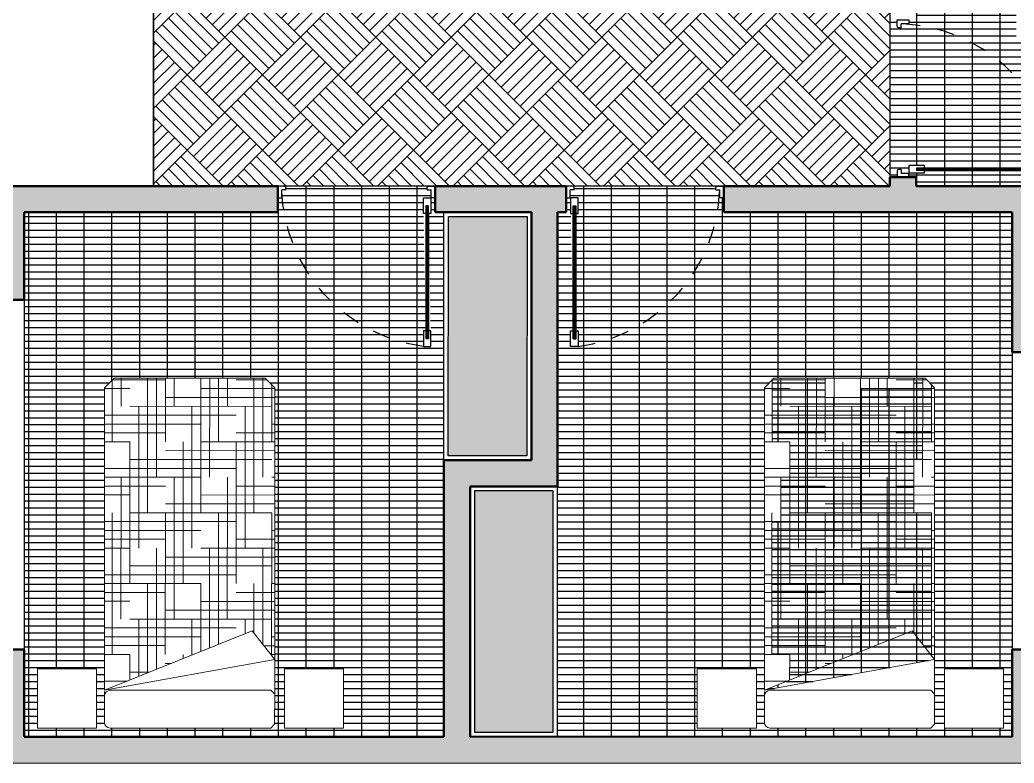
# Model space of a CAD drawing. Header units: millimetres. Extents: x 2999.9 to 3041.9, y 869.6 to 906.3.
# Drawn here: x 3029.94 to 3035.63, y 884.7 to 888.95 of the extents above; entities that cross this region are included whole.
import ezdxf

# ---------------------------------------------------------------- set-up
doc = ezdxf.new("R2010")
doc.units = ezdxf.units.MM
doc.linetypes.add('DASHED2', pattern=[9.524999999999999, 6.349999999999999, -3.174999999999999])
for name, color, linetype in [('1 proyeccion', 253, 'DASHED2'), ('1 puerta 0009', 242, 'Continuous'), ('1 puerta 002', 7, 'Continuous'), ('puerta madera', 36, 'Continuous')]:
    doc.layers.add(name, color=color, linetype=linetype)
for name, color, linetype, lineweight in [('MOBILARIO', 7, 'Continuous', 13), ('mori', 166, 'Continuous', 30), ('MOVI', 7, 'Continuous', 9)]:
    doc.layers.add(name, color=color, linetype=linetype, lineweight=lineweight)
pattern_1 = [(0, (947.1944488642794, -227.7860141260489), (0, 0.0396875), []), (90, (947.1944488642794, -227.7860141260489), (-0.15875, 9.720633968232116e-18), [])]

# ---------------------------------------------------------------- blocks, each defined once
blk = doc.blocks.new('p .9')
at = {"layer": '1 puerta 0009'}
h = blk.add_hatch(dxfattribs=at)
h.set_pattern_fill('_USER', color=256, scale=0.004900000000000695, angle=45, style=0, pattern_type=0)
h.set_pattern_definition([(45, (0, 0), (-0.003464823227814575, 0.003464823227814575), [])])
h.paths.add_polyline_path([(1148.931286090467, 219.5094544321555), (1148.931286090467, 219.4644544321555), (1148.947036090467, 219.4644544321555), (1148.947036090467, 220.2249544321555), (1148.931286090467, 220.2249544321555), (1148.931286090467, 220.1799544321555)])
at = {"layer": '1 proyeccion', "ltscale": 0.005}
blk.add_arc((1149.046976302932, 219.3390173053029), 0.939858524007304, 97.90072527958472, 177.8391649934628, dxfattribs=at)
at = {"layer": '1 puerta 002'}
for p, q in [((1148.931286090467, 220.1799544321555), (1148.931286090467, 220.2249544321555)), ((1148.947036090467, 220.2249544321555), (1148.931286090467, 220.2249544321555)), ((1148.085286090467, 219.4194544321554), (1148.107786090467, 219.4194544321554)), ((1148.085286090467, 219.3519544321555), (1148.085286090467, 219.4194544321554)), ((1148.107786090467, 219.4194544321554), (1148.107786090467, 219.3744544321555)), ((1148.130286090467, 219.3744544321555), (1148.107786090467, 219.3744544321555)), ((1148.130286090467, 219.3744544321555), (1148.130286090467, 219.3609544321554)), ((1148.940286090467, 219.3744544321555), (1148.940286090467, 219.3609544321554)), ((1148.940286090467, 219.3744544321555), (1148.962786090467, 219.3744544321555)), ((1148.985286090467, 219.4194544321554), (1148.962786090467, 219.4194544321554)), ((1148.962786090467, 219.4194544321554), (1148.962786090467, 219.3744544321555)), ((1148.985286090467, 219.3519544321555), (1148.985286090467, 219.4194544321554)), ((1148.121286090467, 219.3519544321555), (1148.085286090467, 219.3519544321555)), ((1148.949286090467, 219.3519544321555), (1148.985286090467, 219.3519544321555))]:
    blk.add_line(p, q, dxfattribs=at)
blk.add_lwpolyline([(1148.931286090467, 219.5094544321555), (1148.931286090467, 220.1799544321555), (1148.917786090467, 220.1799544321555), (1148.917786090467, 220.2699544321555), (1148.960536090467, 220.2699544321555), (1148.960536090467, 220.1799544321555), (1148.947036090467, 220.1799544321555)], dxfattribs=at)
blk.add_lwpolyline([(1148.947036090467, 219.4644544321555), (1148.931286090467, 219.4644544321555), (1148.931286090467, 219.5094544321555), (1148.917786090467, 219.5094544321555), (1148.917786090467, 219.4194544321554), (1148.960536090467, 219.4194544321554), (1148.960536090467, 219.5094544321555), (1148.947036090467, 219.5094544321555), (1148.947036090467, 220.1799544321555), (1148.947036090467, 220.2249544321555)], close=True, dxfattribs=at)
for centre, start, end in [((1148.121286090467, 219.3609544321554), 270, 0), ((1148.949286090467, 219.3609544321554), 180, 270)]:
    blk.add_arc(centre, 0.009000000000000483, start, end, dxfattribs=at)
blk = doc.blocks.new('A$C09D155B0')
at = {"layer": 'MOVI', "color": 255}
for p, q in [((0.8441247108355582, 1.774580283632531), (0.0285908067096443, 1.774580283632531)), ((0.863309363318649, 1.75539563114944), (0.8441247108355582, 1.774580283632531)), ((1.065996e-08, 1.745859897073387), (1.065996e-08, 1.611510739039658)), ((0.863309363318649, 1.75539563114944), (0.863309363318649, 1.601918412914528)), ((1.065996000151892e-08, 1.611510739039658), (1.065996e-08, 1.589882195537938)), ((1.065996e-08, 1.582733760897099), (0.7491805667020799, 1.280792299035965)), ((1.06597327e-08, 0.0479615785479837), (1.065996e-08, 1.582733760897099)), ((1.065996e-08, 1.582733760897099), (0.863309363318649, 1.426529703272535)), ((0.0035930945966811, 1.58128564393337), (1.065996e-08, 1.58128564393337)), ((0.8441247108355582, 1.582733760897099), (0.0287769890353502, 1.582733760897099)), ((0.8441247108355582, 1.582733760897099), (0.863309363318649, 1.601918412914528)), ((0.863309363318649, 1.601918412914528), (0.863309363318649, 1.426529703272535)), ((0.11515834945817, 1.536321614945336), (1.065996e-08, 1.536321614945336)), ((0.1283293971289368, 1.401429528679727), (0.1283293971289368, 1.53101330141726)), ((0.2267236040868283, 1.491357586190133), (0.1283293971289368, 1.491357586190133)), ((0.1732934258841396, 1.221573413658916), (0.1732934258841396, 1.51289149567674)), ((0.2182574544065119, 1.041717298405274), (0.2182574544065119, 1.494769689703389)), ((0.2632214833945454, 0.8618611836172931), (0.2632214833945454, 1.476647883730038)), ((0.3382888589483173, 1.446393557667761), (0.3081855121497483, 1.446393557667761)), ((0.3981135696601541, 1.401429528679727), (0.3981135696601541, 1.422282466508477)), ((0.7491805667020799, 1.280792299035965), (0.863309363318649, 1.426529703272535)), ((0.863309363318649, 1.426529703272535), (0.8633093633184216, 0.0479615785479837)), ((0.1283293971289368, 1.401429528679727), (1.065996e-08, 1.401429528679727)), ((0.038401339618531, 0.682005068363651), (0.038401339618531, 1.401429528679727)), ((0.3081855121497483, 0.682005068363651), (0.3081855121497483, 1.401429528679727)), ((0.443077598415357, 1.221573413658916), (0.443077598415357, 1.404160660302295)), ((0.4880416274033906, 1.041717298405274), (0.4880416274033906, 1.386038854561775)), ((0.5330056559257628, 0.8618611836172931), (0.5330056559257628, 1.367917048821254)), ((0.863309363318649, 1.401429528679727), (0.8436531002596439, 1.401429528679727)), ((0.8477538574450136, 0.682005068363651), (0.8477538574450136, 1.401429528679727)), ((0.3081855121497483, 1.356465499924524), (1.065996e-08, 1.356465499924524)), ((0.5779696849137963, 0.682005068363651), (0.5779696849137963, 1.349795243080734)), ((0.8027898289226413, 0.8618611836172931), (0.8027898289226413, 1.34924894578944)), ((0.863309363318649, 1.356465499924524), (0.8084412032701493, 1.356465499924524)), ((0.4880416274033906, 1.311501471169322), (1.065996e-08, 1.311501471169322)), ((0.6678977421913715, 1.266537442414119), (1.065996e-08, 1.266537442414119)), ((0.712861771179405, 1.221573413658916), (0.712861771179405, 1.295429825393512)), ((0.7578257999346079, 1.041717298405274), (0.7578257999346079, 1.291831878090306)), ((0.863309363318649, 1.311501471169322), (0.8477538574450136, 1.311501471169322)), ((0.0833653681409032, 0.5021489531100088), (0.0833653681409032, 1.221573413658916)), ((0.8477538574450136, 1.221573413658916), (0.1283293971289368, 1.221573413658916)), ((0.3531495411377818, 0.5021489531100088), (0.3531495411377818, 1.221573413658916)), ((0.6229337136689992, 0.5021489531100088), (0.6229337136689992, 1.221573413658916)), ((0.863309363318649, 1.176609384670882), (0.3081855121497483, 1.176609384670882)), ((0.1283293971289368, 1.13164535614851), (1.065996e-08, 1.13164535614851)), ((0.863309363318649, 1.13164535614851), (0.4880416274033906, 1.13164535614851)), ((0.3081855121497483, 1.086681327160476), (1.065996e-08, 1.086681327160476)), ((0.863309363318649, 1.086681327160476), (0.6678977421913715, 1.086681327160476)), ((0.4880416274033906, 1.041717298405274), (1.065996e-08, 1.041717298405274)), ((0.1283293971287094, 0.3222928380891972), (0.1283293971289368, 1.041717298405274)), ((0.3981135696599267, 0.3222928380891972), (0.3981135696601541, 1.041717298405274)), ((0.6678977421911441, 0.3222928380891972), (0.6678977421913715, 1.041717298405274)), ((0.863309363318649, 1.041717298405274), (0.8477538574450136, 1.041717298405274)), ((0.6678977421913715, 0.9967532698829018), (1.065996e-08, 0.9967532698829018)), ((0.8477538574450136, 0.9517892408948682), (0.1283293971289368, 0.9517892408948682)), ((0.1283293971289368, 0.8618611836172931), (1.065996e-08, 0.8618611836172931)), ((0.1732934258839123, 0.142436722835555), (0.1732934258841396, 0.8618611836172931)), ((0.863309363318649, 0.9068252121396652), (0.3081855121497483, 0.9068252121396652)), ((0.4430775984151297, 0.142436722835555), (0.443077598415357, 0.8618611836172931)), ((0.863309363318649, 0.8618611836172931), (0.4880416274033906, 0.8618611836172931)), ((0.7128617711791776, 0.142436722835555), (0.712861771179405, 0.8618611836172931)), ((0.3081855121497483, 0.8168971546292596), (1.065996e-08, 0.8168971546292596)), ((0.863309363318649, 0.8168971546292596), (0.6678977421913715, 0.8168971546292596)), ((0.4880416274033906, 0.7719331258740568), (1.065996e-08, 0.7719331258740568)), ((0.863309363318649, 0.7719331258740568), (0.8477538574450136, 0.7719331258740568)), ((0.6678977421913715, 0.7269690968860232), (1.065996e-08, 0.7269690968860232)), ((0.8477538574450136, 0.682005068363651), (0.1283293971289368, 0.682005068363651)), ((0.2182574544062845, -5.23104973e-08), (0.2182574544065119, 0.682005068363651)), ((0.4880416274031632, -5.23104973e-08), (0.4880416274033906, 0.682005068363651)), ((0.7578257999343805, -5.23104973e-08), (0.7578257999346079, 0.682005068363651)), ((0.863309363318649, 0.637041039608448), (0.3081855121497483, 0.637041039608448)), ((0.1283293971289368, 0.5920770106204146), (1.065996e-08, 0.5920770106204146)), ((0.863309363318649, 0.5920770106204146), (0.4880416274033906, 0.5920770106204146)), ((0.3081855121497483, 0.5471129820980423), (1.065996e-08, 0.5471129820980423)), ((0.863309363318649, 0.5471129820980423), (0.6678977421913715, 0.5471129820980423)), ((0.4880416274033906, 0.5021489531100088), (1.065996e-08, 0.5021489531100088)), ((0.6678977421913715, 0.4571849243548059), (1.065996e-08, 0.4571849243548059)), ((0.2632214833943181, -5.23104973e-08), (0.2632214833945454, 0.5021489531100088)), ((0.5330056559255354, -5.23104973e-08), (0.5330056559257628, 0.5021489531100088)), ((0.802789828922414, -5.23104973e-08), (0.8027898289226413, 0.5021489531100088)), ((0.863309363318649, 0.5021489531100088), (0.8477538574450136, 0.5021489531100088)), ((0.8477538574447862, 0.4122208958324336), (0.1283293971287094, 0.4122208958324336)), ((0.8633093633184216, 0.3672568668444001), (0.3081855121495209, 0.3672568668444001)), ((0.1283293971287094, 0.3222928380891972), (1.06597327e-08, 0.3222928380891972)), ((0.0384013396183036, 0.0095602498222434), (0.0384013396183036, 0.3222928380891972)), ((0.3081855121495209, -5.23104973e-08), (0.3081855121495209, 0.3222928380891972)), ((0.8633093633184216, 0.3222928380891972), (0.4880416274031632, 0.3222928380891972)), ((0.5779696849135689, -5.23104973e-08), (0.5779696849135689, 0.3222928380891972)), ((0.8477538574447862, 0.0324060726743483), (0.8477538574447862, 0.3222928380891972)), ((0.3081855121495209, 0.2773288091011636), (1.06597327e-08, 0.2773288091011636)), ((0.8633093633184216, 0.2773288091011636), (0.6678977421911441, 0.2773288091011636)), ((0.4880416274031632, 0.2323647805787914), (1.06597327e-08, 0.2323647805787914)), ((0.8633093633184216, 0.2323647805787914), (0.8477538574447862, 0.2323647805787914)), ((0.6678977421911441, 0.1874007518235885), (1.06597327e-08, 0.1874007518235885)), ((0.0833653681406759, -5.23104973e-08), (0.0833653681406759, 0.142436722835555)), ((0.8477538574447862, 0.142436722835555), (0.1283293971287094, 0.142436722835555)), ((0.3531495411375545, -5.23104973e-08), (0.3531495411375545, 0.142436722835555)), ((0.6229337136687719, -5.23104973e-08), (0.6229337136687719, 0.142436722835555)), ((0.1283293971287094, 0.0525086653251492), (1.06597327e-08, 0.0525086653251492)), ((0.8633093633184216, 0.0974726943131827), (0.3081855121495209, 0.0974726943131827)), ((0.8633093633184216, 0.0525086653251492), (0.4880416274031632, 0.0525086653251492)), ((0.04796164128538299, -5.23104973e-08), (1.06597327e-08, 0.0479615785479837)), ((0.3081855121495209, 0.0075446365699463), (0.0404169524049394, 0.0075446365699463)), ((0.8228924213403843, 0.0075446365699463), (0.6678977421911441, 0.0075446365699463)), ((0.8633093633184216, 0.0479615785479837), (0.8153477324599407, -5.23104973e-08)), ((0.8153477324599407, -5.23104973e-08), (0.04796164128538299, -5.23104973e-08))]:
    blk.add_line(p, q, dxfattribs=at)
for points in [[(-0.0405938457734466, 1.774580283632531), (-0.3405938457734466, 1.774580283632531), (-0.3405938457734466, 1.474580283632531), (-0.0405938457734466, 1.474580283632531)], [(0.9133093633186491, 1.774580283632531), (1.213309363318649, 1.774580283632531), (1.213309363318649, 1.474580283632531), (0.9133093633186491, 1.474580283632531)]]:
    blk.add_lwpolyline(points, close=True, dxfattribs=at)
for centre, start, end in [((0.0287769890353502, 1.74580330502431), 90.37143237017901, 179.8873249183017), ((0.0287769890353502, 1.611510739039658), 179.999999999987, 269.999999999987)]:
    blk.add_arc(centre, 0.0287769784168343, start, end, dxfattribs=at)

msp = doc.modelspace()

# ---------------------------------------------------------------- hatches: boundary and pattern name
h = msp.add_hatch(color=256)
h.dxf.hatch_style = 1
h.paths.add_polyline_path([(3011.979690411198, 891.9037535524876), (3011.829690411198, 891.9037535524876), (3011.829690411198, 889.3530072566464), (3011.119211589042, 889.3530072566464), (3011.119211589042, 889.2031038020041), (3011.829690411198, 889.2031038020041), (3011.829690411198, 889.0030300402111), (3012.429690411197, 889.0030300402113), (3012.429690411197, 889.1530300402112), (3011.979690411198, 889.1530300402112)])
h.paths.add_polyline_path([(3019.26921158904, 892.0537535524877), (3010.369211589042, 892.0537535524877), (3010.369211589042, 891.9037535524876), (3019.119211589041, 891.9037535524876), (3019.119211589041, 891.6037535524858), (3019.11921158904, 891.5037535524859), (3019.26921158904, 891.5037535524859), (3019.26921158904, 891.9037535524876)])
h.paths.add_polyline_path([(3032.169211589039, 892.0537535524877), (3023.269211589041, 892.0537535524877), (3023.269211589041, 891.9037535524878), (3023.26921158904, 890.8037535524866), (3023.419211589041, 890.8037535524866), (3023.41921158904, 891.9037535524878), (3027.164452896729, 891.9037535524878), (3030.558732766883, 891.9037535524876), (3030.558732766883, 890.5283917963495), (3030.558732766883, 889.1530300402112), (3030.108732766883, 889.1530300402112), (3030.108732766883, 889.0030300402113), (3030.708732766883, 889.0030300402111), (3030.708732766883, 889.2031038020041), (3031.419211589039, 889.2031038020041), (3031.419211589039, 889.3530072566464), (3030.708732766883, 889.3530072566464), (3030.708732766883, 891.9037535524878), (3032.169211589039, 891.9037535524876)])
h.paths.add_polyline_path([(3023.419211589041, 889.0037535524866), (3023.26921158904, 889.0037535524866), (3023.26921158904, 887.853103802003), (3023.46921158904, 887.8531038020033), (3023.46921158904, 888.0031038020034), (3023.419211589041, 888.0031038020034)])
h.paths.add_polyline_path([(3019.26921158904, 889.703753552486), (3019.11921158904, 889.703753552486), (3019.11921158904, 888.0031038020034), (3019.069211589041, 888.0031038020034), (3019.069211589041, 887.8531038020033), (3019.26921158904, 887.853103802003)])
h.paths.add_polyline_path([(3027.983211589037, 887.9031038020032), (3029.319211589039, 887.9031038020032), (3029.319211589039, 887.853103802003), (3029.819211589039, 887.853103802003), (3029.819211589039, 887.3531038020033), (3029.969211589038, 887.3531038020033), (3029.969211589038, 887.853103802003), (3031.419211589038, 887.853103802003), (3031.419211589038, 888.0031038020031), (3029.319211589039, 888.003103802003), (3029.319211589039, 887.9531038020032), (3027.983211589037, 887.9531038020032), (3027.983211589037, 888.003103802003), (3026.569211589039, 888.0031038020029), (3026.569211589039, 887.853103802003), (3027.269211589038, 887.853103802003), (3027.269211589039, 887.103103802003), (3027.419211589039, 887.103103802003), (3027.419211589039, 887.853103802003), (3027.983211589037, 887.853103802003)], flags=17)
h = msp.add_hatch(color=256)
h.dxf.hatch_style = 1
h.set_gradient(color1=(127, 63, 0), color2=(143, 71, 0), one_color=1, tint=0.2800000011920929, name='CYLINDER')
h.paths.add_polyline_path([(3034.894653569131, 891.328753552488), (3034.894653569131, 891.8787535524875), (3033.29421158904, 891.8787535524875), (3033.29421158904, 891.328753552488)])
h.paths.add_polyline_path([(3032.845989363087, 887.8281038020029), (3032.395989363087, 887.8281038020029), (3032.394211589039, 886.4600731616174), (3032.844211589038, 886.4600731616174)])
h.paths.add_polyline_path([(3032.544211589039, 884.8810222720344), (3032.994211589039, 884.8810222720344), (3032.994211589039, 886.2600731616171), (3032.544211589039, 886.2600731616171)])
h = msp.add_hatch()
h.set_pattern_fill('GRATE', color=251, scale=0.05)
h.set_pattern_definition(pattern_1)
h.paths.add_polyline_path([(3038.569211589041, 888.0031038020034), (3038.069211589041, 888.0031038020034), (3036.56921158904, 888.0031038020034), (3035.069653569132, 888.0031038020029), (3035.069653569132, 888.0531038020029), (3035.028403569132, 888.0531038020029), (3035.028403569132, 888.0778538020031), (3035.118403569132, 888.0778538020031), (3035.118403569132, 888.0913538020031), (3035.788903569132, 888.0913538020031), (3035.788903569132, 888.0778538020031), (3035.878903569132, 888.0778538020031), (3035.878903569132, 888.120603802, 0.350144321254703), (3035.028403569132, 888.9278237100373), (3035.028403569132, 888.9531038020034), (3035.069653569132, 888.9531038020034), (3035.069653569132, 890.3987535524877), (3035.069653569132, 890.4267535524878), (3035.069653569132, 891.0987535524876), (3035.069653569132, 891.6735704087769), (3035.692629157799, 891.6735704087769), (3035.6926291578, 891.2336642474552), (3036.13253533844, 891.2336642474559), (3036.132535338439, 891.6735704087769), (3036.225233274003, 891.6735704087769, 0.2369019818394462), (3036.203098819136, 891.6294757747662), (3036.203098813796, 891.2069854881913), (3036.2030988129, 891.1119641665309), (3036.187639093905, 891.1163281825518), (3036.177459686327, 891.1061570854615), (3036.17542257204, 891.0703669623354), (3036.174088156441, 891.0478196875642), (3036.18287691674, 891.0206766003423), (3036.194779727628, 891.0104045525468), (3036.183077045828, 891.0043303770465), (3036.173706476036, 890.9909547751956), (3036.177722456575, 890.9628659783943), (3036.197802241275, 890.9468152372865), (3036.181738396922, 890.9374522976784), (3036.179879316609, 890.9188432495703), (3036.186160227602, 890.8956005397729), (3036.198285074296, 890.892908327934), (3036.186592883513, 890.8827298564902), (3036.179016948428, 890.855478890418), (3036.182047322012, 890.8206581811241), (3036.195683963479, 890.7949211354016), (3036.20325985699, 890.7767538328451), (3036.183562508512, 890.7691841136545), (3036.191447455069, 890.7509752633619), (3036.190435308371, 890.7092987433605), (3036.19662080434, 890.6901429171392), (3036.190928253503, 890.6901429172428), (3036.20040715658, 890.6473717822494), (3036.192085209243, 890.5669381161345), (3036.190928250893, 890.5204234278092), (3036.199426551255, 890.5059910611508), (3036.221942950363, 890.4963490570403), (3036.207468118504, 890.4915280381924), (3036.190928251562, 890.4834623785903), (3035.641045523713, 890.4834623837107), (3035.641045508352, 888.8338142001653), (3038.263672562226, 888.8338141757438), (3038.263672577531, 890.4773350642572), (3037.713789849682, 890.4773350693774), (3037.712587082282, 890.5698728768441), (3037.720084764167, 890.7766400510366), (3037.715586152537, 890.9219763973847), (3037.717085686044, 891.0388448075557), (3037.714086618706, 891.0523296221033), (3037.703340983974, 891.0594969458059), (3037.687782178018, 891.0594969462275), (3037.687782184026, 891.6294757617945, 0.2369020827694734), (3037.665647713125, 891.6735704087769), (3037.767263657844, 891.6735704087769), (3037.767263657845, 891.2336642281366), (3038.207169838485, 891.2336642281373), (3038.207169838484, 891.6735704087769), (3038.569211589041, 891.6735704087769)])
h.paths.add_polyline_path([(3035.878903569132, 888.1206038020032), (3035.788903569132, 888.1206038020032), (3035.788903569132, 888.1071038020032), (3035.118403569132, 888.1071038020032), (3035.118403569132, 888.1206038020032), (3035.028403569132, 888.1206038020032), (3035.028403569132, 888.0756038020031), (3034.983403569132, 888.0756038020031), (3034.983403569132, 888.0981038020032), (3034.969903569132, 888.0981038020032, 0.4142135623730951), (3034.960903569132, 888.0891038020031), (3034.960903569132, 888.0531038020029), (3034.919653569132, 888.0531038020029), (3034.919653569132, 888.9531038020034), (3034.960903569132, 888.9531038020034), (3034.960903569132, 888.9171038020031, 0.4142135623730951), (3034.969903569132, 888.9081038020031), (3034.983403569132, 888.9081038020031), (3034.983403569132, 888.9306038020031, -0.3636660729864656)])
h = msp.add_hatch()
h.set_pattern_fill('AR-PARQ1', color=251, scale=0.001, angle=45)
h.set_pattern_definition([(135, (947.1944488642794, -227.7860141260489), (-0.4310522938113194, 2.775557561562891e-17), [0.3048, -0.3048]), (135, (947.2303698887636, -227.7500931015647), (-0.4310522938113194, 2.775557561562891e-17), [0.3048, -0.3048]), (135, (947.2662909132478, -227.7141720770803), (-0.4310522938113194, 2.775557561562891e-17), [0.3048, -0.3048]), (135, (947.3022119377324, -227.6782510525961), (-0.4310522938113194, 2.775557561562891e-17), [0.3048, -0.3048]), (135, (947.3381329622166, -227.6423300281119), (-0.4310522938113194, 2.775557561562891e-17), [0.3048, -0.3048]), (135, (947.3740539867008, -227.6064090036275), (-0.4310522938113194, 2.775557561562891e-17), [0.3048, -0.3048]), (135, (947.409975011185, -227.5704879791433), (-0.4310522938113194, 2.775557561562891e-17), [0.3048, -0.3048]), (45, (946.9789227173737, -227.5704879791433), (0.4310522938113194, -2.775557561562891e-17), [0.3048, -0.3048]), (45, (946.9430016928895, -227.5345669546591), (0.4310522938113194, -2.775557561562891e-17), [0.3048, -0.3048]), (45, (946.9070806684053, -227.4986459301747), (0.4310522938113194, -2.775557561562891e-17), [0.3048, -0.3048]), (45, (946.8711596439207, -227.4627249056905), (0.4310522938113194, -2.775557561562891e-17), [0.3048, -0.3048]), (45, (946.8352386194365, -227.4268038812061), (0.4310522938113194, -2.775557561562891e-17), [0.3048, -0.3048]), (45, (946.7993175949523, -227.3908828567219), (0.4310522938113194, -2.775557561562891e-17), [0.3048, -0.3048]), (45, (946.7633965704681, -227.3549618322377), (0.4310522938113194, -2.775557561562891e-17), [0.3048, -0.3048])])
h.paths.add_polyline_path([(3030.708732766883, 889.2031038020041), (3034.919653569132, 889.2031038020041), (3034.919653569132, 888.0031038020029), (3030.708732766883, 888.0031038020029)])
h = msp.add_hatch(color=0)
h.dxf.hatch_style = 1
h.paths.add_polyline_path([(3035.76921158904, 887.8531038020033), (3036.56921158904, 887.8531038020028), (3036.56921158904, 888.0031038020031), (3035.069653569132, 888.0031038020029), (3035.069653569132, 888.0531038020029), (3034.919653569132, 888.0531038020029), (3034.919653569132, 888.0031038020029), (3033.96921158904, 888.0031038020029), (3033.96921158904, 887.8531038020028), (3035.61921158904, 887.853103802003), (3035.61921158904, 887.0531038020031), (3035.76921158904, 887.0531038020031)])
h = msp.add_hatch(color=256)
h.dxf.hatch_style = 1
h.paths.add_polyline_path([(3035.76921158904, 884.8537535524879), (3035.76921158904, 885.3537535524879), (3035.61921158904, 885.3537535524879), (3035.61921158904, 884.8537535524879), (3032.51921158904, 884.8560222720344), (3032.519211589039, 886.2850731616172), (3033.019211589039, 886.2850731616172), (3033.01921158904, 887.853103802003), (3033.06921158904, 887.853103802003), (3033.06921158904, 888.0031038020031), (3032.319211589038, 888.0031038020031), (3032.319211589038, 887.853103802003), (3032.869211589039, 887.853103802003), (3032.869211589039, 886.4350731616173), (3032.369211589039, 886.4350731616178), (3032.36921158904, 884.8537535524879), (3029.969211589039, 884.8537535524879), (3029.969211589039, 885.3537535524879), (3029.819211589039, 885.3537535524879), (3029.819211589039, 884.8537535524879), (3027.419211589038, 884.8537535524888), (3027.419211589039, 885.4537535524869), (3027.269211589039, 885.4537535524871), (3027.269211589039, 884.8537535524874), (3024.569211589041, 884.8537535524877), (3024.569211589041, 887.853103802003), (3025.669211589039, 887.853103802003), (3025.669211589039, 888.0031038020034), (3024.36921158904, 888.0031038020031), (3024.36921158904, 887.853103802003), (3024.419211589041, 887.853103802003), (3024.419211589041, 884.8537535524877), (3018.11921158904, 884.8537535524877), (3018.11921158904, 887.853103802003), (3018.169211589041, 887.853103802003), (3018.169211589041, 888.0031038020031), (3016.669211589042, 888.0031038020034), (3016.669211589042, 887.853103802003), (3017.96921158904, 887.853103802003), (3017.96921158904, 884.8537535524877), (3015.269211589042, 884.8537535524874), (3015.269211589042, 885.4537535524871), (3015.119211589042, 885.4537535524869), (3015.119211589043, 884.8537535524888), (3012.719211589042, 884.8537535524879), (3012.719211589042, 885.3537535524879), (3012.569211589042, 885.3537535524879), (3012.569211589042, 884.8670425212315), (3012.569211589042, 884.8537535524879), (3010.169211589041, 884.8537535524879), (3010.169211589042, 886.4350731616178), (3009.669211589042, 886.4350731616173), (3009.669211589042, 887.853103802003), (3010.219211589043, 887.853103802003), (3010.219211589043, 888.0031038020031), (3009.469211589041, 888.0031038020031), (3009.469211589041, 887.853103802003), (3009.519211589041, 887.853103802003), (3009.519211589042, 886.2850731616172), (3010.019211589042, 886.2850731616172), (3010.019211589041, 884.8560222720344), (3006.919211589041, 884.8537535524879), (3006.919211589041, 885.3537535524879), (3006.76921158904, 885.3537535524879), (3006.76921158904, 884.8537535524879), (3006.76921158904, 884.7037535524878), (3035.76921158904, 884.7037535524878)])
h = msp.add_hatch()
h.set_pattern_fill('GRATE', color=251, scale=0.05)
h.set_pattern_definition(pattern_1)
h.paths.add_polyline_path([(3033.13671158904, 887.085103802003), (3033.13671158904, 887.1751038020029), (3033.12321158904, 887.1751038020029), (3033.12321158904, 887.8456038020029), (3033.13671158904, 887.8456038020029), (3033.13671158904, 887.935603802003), (3033.09171158904, 887.935603802003), (3033.09171158904, 887.9806038020029), (3033.11421158904, 887.9806038020029), (3033.11421158904, 888.0031038020029), (3033.93321158904, 888.0031038020029, 0.4142135623730951), (3033.92421158904, 887.9941038020029), (3033.92421158904, 887.9806038020029), (3033.94671158904, 887.9806038020029, -0.3636660729864127)])
h.paths.add_polyline_path([(3035.61921158904, 887.0531038020031), (3035.61921158904, 885.3537535524877), (3035.61921158904, 884.8537535524879), (3033.019211589039, 884.855656349527), (3033.019211589039, 886.2850731616172), (3033.01921158904, 887.853103802003), (3033.06921158904, 887.853103802003), (3033.06921158904, 887.935603802003), (3033.09396158904, 887.935603802003), (3033.09396158904, 887.8456038020029), (3033.106612532436, 887.1751038020029), (3033.09396158904, 887.1751038020029), (3033.09396158904, 887.0851038020028), (3033.136711589038, 887.0851038020028, 0.3501443212542285), (3033.943931497074, 887.935603802003), (3033.96921158904, 887.935603802003), (3033.96921158904, 887.8531038020028), (3035.61921158904, 887.853103802003), (3035.61921158904, 887.8031038020031)])
h.paths.add_polyline_path([(3034.25653015426, 886.9042108804267), (3034.197330800398, 886.8450527610953), (3034.202455489442, 886.8450509756938), (3034.201854650616, 885.120446145083), (3034.201843351412, 885.0880137169004), (3034.201790621745, 884.9366623838957, 0.4142135623735705), (3034.234211751032, 884.9042186561999), (3035.153130558281, 884.903898511863), (3035.174759710309, 884.9255125982856), (3035.174819972732, 885.0984855502536), (3035.174888838644, 885.2961533422397), (3035.175430129763, 886.8498366886349), (3035.1213949141, 886.9039095683124)], flags=16)
h.paths.add_polyline_path([(3034.245752474801, 886.895711567008), (3034.245628889754, 886.5409818802862), (3034.346980228743, 886.5409465702728), (3034.346909608716, 886.3382438922961), (3034.29623393896, 886.3382615473029), (3034.296145663926, 886.0848831998317), (3034.245469994694, 886.0849008548382), (3034.245205169594, 885.3247658119003), (3034.346556508583, 885.324730501887), (3034.346505627858, 885.1786861054288), (3034.201854650616, 885.120446145083), (3035.174888838644, 885.2961533422397), (3035.15736516466, 885.3185463629482), (3035.157649700859, 886.1352587339497), (3035.056298361871, 886.1352940439631), (3035.05640429191, 886.4393480609283), (3035.107079961667, 886.4393304059215), (3035.107115271681, 886.5406817451724), (3035.157790940912, 886.5406640901658), (3035.157896870952, 886.8447181073934), (3035.107221201721, 886.8447357624), (3035.107238856728, 886.8954114318944), (3035.056563186971, 886.8954290869012), (3035.056545531964, 886.8447534174068), (3034.752491514999, 886.844859347447), (3034.752473859992, 886.7941836776904), (3034.549771181753, 886.7942542977171), (3034.549806491767, 886.895605636968)], flags=16)
h.paths.add_polyline_path([(3034.397726518264, 886.7436315935054), (3034.397461693163, 885.9834965505675), (3034.549488701646, 885.9834435855473), (3034.549435736626, 885.8314165770648), (3034.498760067132, 885.8314342320714), (3034.498724757118, 885.7300828930829), (3034.448049087362, 885.7301005480897), (3034.447978467335, 885.5273978698503), (3034.397302798103, 885.5274155248569), (3034.397196868063, 885.2233615078919), (3034.447872537295, 885.2233438528854), (3034.447925502315, 885.3753708613679), (3034.549276841566, 885.3753355513543), (3034.549294496573, 885.4260112208485), (3034.751997174812, 885.4259406008218), (3034.752014829819, 885.4766162703161), (3034.853366168807, 885.4765809603027), (3034.853383823814, 885.5272566297967), (3035.106762171547, 885.5271683547633), (3035.106903411601, 885.932573710717), (3035.00555207235, 885.9326090207305), (3035.005834552457, 886.7434197334253)], flags=0)
h.paths.add_polyline_path([(3034.448278602449, 886.3888842517767), (3034.650981280688, 886.38881363175), (3034.650910660661, 886.1861109535109), (3034.60023499143, 886.1861286085175), (3034.600023131349, 885.5780205745868), (3035.056104156797, 885.5778616795267), (3035.056121811804, 885.6285373487585), (3034.904094803321, 885.6285903137787), (3034.904147768341, 885.7806173222612), (3034.954823437573, 885.7805996672546), (3034.955070607667, 886.4900590406985), (3034.803043599184, 886.4901120057184), (3034.803114219211, 886.6928146836954), (3034.448384532489, 886.6929382687422)], flags=0)
h.paths.add_polyline_path([(3034.156146749019, 885.2423539612876), (3033.81803868199, 885.2424717554923), (3033.817920887785, 884.904363688463), (3034.156028954814, 884.9042458942586)], flags=16)
h.paths.add_polyline_path([(3035.231221316216, 885.2419794137218), (3035.231103522011, 884.9038713466925), (3035.56921158904, 884.9037535524878), (3035.569329383245, 885.2418616195171)], flags=16)
h.paths.add_polyline_path([(3032.251711589036, 887.0851038020032), (3032.294461589038, 887.0851038020032), (3032.294461589038, 887.1751038020032), (3032.281810645642, 887.8456038020031), (3032.294461589038, 887.8456038020031), (3032.294461589038, 887.9356038020032), (3032.319211589038, 887.9356038020032), (3032.319211589038, 887.853103802003), (3032.369211589039, 887.853103802003), (3032.369211589039, 886.4350731616173), (3032.36921158904, 884.8537535524879), (3029.969211589039, 884.8537535524879), (3029.969211589039, 885.3537535524877), (3029.969211589039, 887.3531038020033), (3029.969211589038, 887.853103802003), (3031.419211589038, 887.853103802003), (3031.419211589038, 887.9356038020032), (3031.444491681004, 887.9356038020032, 0.3501443212533402)])
h.paths.add_polyline_path([(3030.483030010289, 886.9042108804263), (3030.428957130873, 886.8501756647629), (3030.428354506645, 885.1204461450825), (3030.45501230938, 885.1199186614144, 0.3627061006397534), (3030.428343207394, 885.0880137168999), (3030.428290477774, 884.936662383885, 0.4142135622829624), (3030.460711607062, 884.9042186561994), (3031.37963041431, 884.9038985118625), (3031.401259566338, 884.9255125982852), (3031.401319828761, 885.0984855502531), (3031.401388694673, 885.2961533422392), (3031.401929985792, 886.8498366886345), (3031.347894770129, 886.903909568312)], flags=16)
h.paths.add_polyline_path([(3030.978973716021, 886.79418367769), (3030.776271037782, 886.7942542977166), (3030.776306347796, 886.8956056369675), (3030.47225233083, 886.8957115670075), (3030.472128745783, 886.5409818802857), (3030.573480084772, 886.5409465702724), (3030.573409464745, 886.3382438922956), (3030.522733794989, 886.3382615473024), (3030.522645519955, 886.0848831998312), (3030.471969850723, 886.0849008548378), (3030.471705025623, 885.3247658118999), (3030.573056364612, 885.3247305018865), (3030.573005483887, 885.1786861054284), (3031.272819695357, 885.460448128076), (3031.383865020689, 885.3185463629477), (3031.384149556888, 886.1352587339493), (3031.2827982179, 886.1352940439626), (3031.282904147939, 886.4393480609278), (3031.333579817696, 886.439330405921), (3031.33361512771, 886.5406817451719), (3031.384290796942, 886.5406640901654), (3031.384396726981, 886.844718107393), (3031.33372105775, 886.8447357623995), (3031.333738712757, 886.895411431894), (3031.283063043, 886.8954290869008), (3031.283045387993, 886.8447534174063), (3030.978991371028, 886.8448593474466)], flags=0)
h.paths.add_polyline_path([(3030.624226374293, 886.7436315935049), (3030.623961549192, 885.983496550567), (3030.775988557675, 885.9834435855469), (3030.775935592655, 885.8314165770644), (3030.725259923161, 885.8314342320709), (3030.725224613147, 885.7300828930825), (3030.674548943391, 885.7301005480892), (3030.674478323364, 885.5273978698499), (3030.623802654132, 885.5274155248565), (3030.623696724092, 885.2233615078915), (3030.674372393324, 885.2233438528849), (3030.674425358344, 885.3753708613674), (3030.775776697595, 885.3753355513538), (3030.775794352602, 885.4260112208481), (3030.978497030841, 885.4259406008214), (3030.978514685848, 885.4766162703156), (3031.079866024836, 885.4765809603023), (3031.079883679843, 885.5272566297963), (3031.333262027576, 885.5271683547628), (3031.33340326763, 885.9325737107165), (3031.232051928379, 885.9326090207301), (3031.232334408486, 886.7434197334248)], flags=0)
h.paths.add_polyline_path([(3031.02961407524, 886.6928146836949), (3030.674884388518, 886.6929382687417), (3030.674778458478, 886.3888842517763), (3030.877481136717, 886.3888136317496), (3030.87741051669, 886.1861109535105), (3030.826734847459, 886.186128608517), (3030.826522987378, 885.5780205745864), (3031.282604012826, 885.5778616795262), (3031.282621667833, 885.6285373487581), (3031.13059465935, 885.6285903137782), (3031.13064762437, 885.7806173222607), (3031.181323293602, 885.7805996672541), (3031.181570463696, 886.490059040698), (3031.029543455213, 886.490112005718)], flags=0)
h.paths.add_polyline_path([(3031.457721172245, 885.2419794137213), (3031.45760337804, 884.9038713466921), (3031.795711445069, 884.9037535524874), (3031.795829239274, 885.2418616195166)], flags=16)
h.paths.add_polyline_path([(3030.382646605048, 885.2423539612871), (3030.044538538019, 885.2424717554918), (3030.044420743814, 884.9043636884626), (3030.382528810843, 884.9042458942581)], flags=16)
h.paths.add_polyline_path([(3032.265211589038, 887.1751038020032), (3032.251711589038, 887.1751038020032), (3032.251711589038, 887.085103802003, -0.3636660729865144), (3031.441711589038, 887.9806038020031), (3031.464211589038, 887.9806038020031), (3031.464211589038, 888.0031038020029), (3032.283211589038, 888.0031038020031, 0.4142135623730951), (3032.274211589038, 887.9941038020031), (3032.274211589038, 887.9806038020031), (3032.296711589038, 887.9806038020031), (3032.296711589038, 887.9356038020032), (3032.251711589038, 887.9356038020032), (3032.251711589038, 887.8456038020031)])
h.paths.add_polyline_path([(3034.60023499143, 886.1861286085177), (3034.600217336423, 886.1354529390233), (3034.448190327416, 886.1355059040432), (3034.448260947443, 886.3382085822827), (3034.60028795645, 886.3381556172626)], flags=0)
h.paths.add_polyline_path([(3034.60023499143, 886.1861286085177), (3034.600217336423, 886.1354529390233), (3034.448190327416, 886.1355059040432), (3034.448260947443, 886.3382085822827), (3034.60028795645, 886.3381556172626)], flags=0)
h.paths.add_polyline_path([(3034.60023499143, 886.1861286085177), (3034.600217336423, 886.1354529390233), (3034.448190327416, 886.1355059040432), (3034.448260947443, 886.3382085822827), (3034.60028795645, 886.3381556172626)], flags=0)
h.paths.add_polyline_path([(3034.60023499143, 886.1861286085177), (3034.600217336423, 886.1354529390233), (3034.448190327416, 886.1355059040432), (3034.448260947443, 886.3382085822827), (3034.60028795645, 886.3381556172626)], flags=0)

# ---------------------------------------------------------------- linework, layer by layer
msp.add_line((3030.708732766883, 889.0030300402113), (3030.708732766883, 888.0031038020031))
at = {"color": 41, "lineweight": 30}
for p, q in [((3029.969211589039, 887.3531038020033), (3029.969211589039, 885.3537535524877)), ((3035.61921158904, 887.0531038020031), (3035.61921158904, 885.3537535524877))]:
    msp.add_line(p, q, dxfattribs=at)
for points in [[(3030.708732766883, 889.2031038020041), (3034.919653569132, 889.2031038020041), (3034.919653569132, 888.0031038020029), (3030.708732766883, 888.0031038020029)], [(3032.369211589039, 887.853103802003), (3032.869211589039, 887.853103802003), (3032.869211589039, 886.4350731616173), (3032.369211589039, 886.4350731616173)], [(3032.395989363087, 887.8281038020029), (3032.845989363087, 887.8281038020029), (3032.844211589038, 886.4600731616174), (3032.394211589039, 886.4600731616174)], [(3032.519211589039, 884.8560222720344), (3033.019211589039, 884.8560222720344), (3033.019211589039, 886.2850731616172), (3032.519211589039, 886.2850731616172)], [(3032.544211589039, 884.8810222720344), (3032.994211589039, 884.8810222720344), (3032.994211589039, 886.2600731616171), (3032.544211589039, 886.2600731616171)]]:
    msp.add_lwpolyline(points, close=True)
at = {"layer": 'mori', "color": 152, "lineweight": 50}
for p, q in [((3034.919653569132, 888.0031038020029), (3034.919653569132, 888.0531038020029)), ((3034.919653569132, 888.0531038020029), (3035.069653569132, 888.0531038020029)), ((3035.069653569132, 888.0531038020029), (3035.069653569132, 888.0031038020029)), ((3031.419211589038, 888.0031038020031), (3026.569211589039, 888.0031038020029)), ((3031.419211589038, 888.0031038020029), (3031.419211589038, 887.853103802003)), ((3033.06921158904, 888.0031038020031), (3032.319211589038, 888.0031038020031)), ((3032.319211589038, 887.853103802003), (3032.319211589038, 888.0031038020031)), ((3033.06921158904, 888.0031038020031), (3033.06921158904, 887.853103802003)), ((3034.919653569132, 888.0031038020029), (3033.96921158904, 888.0031038020029)), ((3033.96921158904, 887.853103802003), (3033.96921158904, 888.0031038020031)), ((3036.569211589041, 888.0031038020031), (3035.069653569132, 888.0031038020029)), ((3029.969211589039, 887.853103802003), (3029.969211589039, 887.3531038020033)), ((3031.419211589038, 887.853103802003), (3029.969211589038, 887.853103802003)), ((3029.969211589038, 887.853103802003), (3029.969211589038, 887.3531038020033)), ((3029.969211589038, 887.853103802003), (3029.969211589038, 887.3531038020033)), ((3032.869211589039, 887.853103802003), (3032.319211589038, 887.853103802003)), ((3032.869211589039, 887.853103802003), (3032.869211589039, 886.4350731616173)), ((3033.019211589039, 886.2850731616172), (3033.01921158904, 887.853103802003)), ((3033.06921158904, 887.853103802003), (3033.01921158904, 887.853103802003)), ((3035.61921158904, 887.853103802003), (3033.96921158904, 887.8531038020028)), ((3035.61921158904, 887.8531038020033), (3035.61921158904, 887.0531038020031)), ((3029.969211589039, 887.3531038020033), (3029.819211589038, 887.3531038020033)), ((3035.61921158904, 887.0531038020031), (3035.76921158904, 887.0531038020031)), ((3032.369211589039, 886.4350731616178), (3032.869211589039, 886.4350731616173)), ((3032.369211589039, 886.4350731616175), (3032.36921158904, 884.8537535524879)), ((3032.519211589039, 886.2850731616172), (3033.019211589039, 886.2850731616172)), ((3032.519211589039, 886.2850731616172), (3032.51921158904, 884.8537535524879)), ((3029.969211589039, 885.3537535524879), (3029.819211589039, 885.3537535524879)), ((3029.969211589039, 885.3537535524877), (3029.969211589039, 884.8537535524879)), ((3029.969211589038, 885.3537535524879), (3029.969211589038, 884.8670425212315)), ((3029.969211589038, 885.3537535524879), (3029.969211589038, 884.8670425212315)), ((3035.61921158904, 885.3537535524877), (3035.61921158904, 884.8537535524879)), ((3035.76921158904, 885.3537535524879), (3035.61921158904, 885.3537535524879)), ((3032.369211589039, 884.8537535524879), (3029.969211589038, 884.8537535524879)), ((3035.61921158904, 884.8537535524879), (3032.519211589039, 884.8560222720344))]:
    msp.add_line(p, q, dxfattribs=at)
at = {"layer": 'mori', "color": 152, "lineweight": 20}
msp.add_line((3038.719211589041, 884.7037535524878), (3003.819211589041, 884.7037535524878), dxfattribs=at)

# ---------------------------------------------------------------- block references
at = {"layer": 'MOBILARIO', "xscale": -1.127026958494753, "yscale": 1.127026958494753, "zscale": 1.127026958494753, "rotation": 179.9800385996062}
for p in [(3030.428975950846, 886.9042296534822), (3034.202476094817, 886.9042296534826)]:
    msp.add_blockref('A$C09D155B0', p, dxfattribs=at)
at = {"layer": 'puerta madera'}
for p, rotation in [((2815.608949136976, 2037.03838989247), 270), ((4182.054497679506, 1107.355058234158), 180)]:
    msp.add_blockref('p .9', p, dxfattribs=dict(at, rotation=rotation))
at = {"layer": 'puerta madera', "xscale": -1, "rotation": 180}
msp.add_blockref('p .9', (1883.333925498571, 1107.355058234159), dxfattribs=at)

doc.saveas('drawing.dxf')
